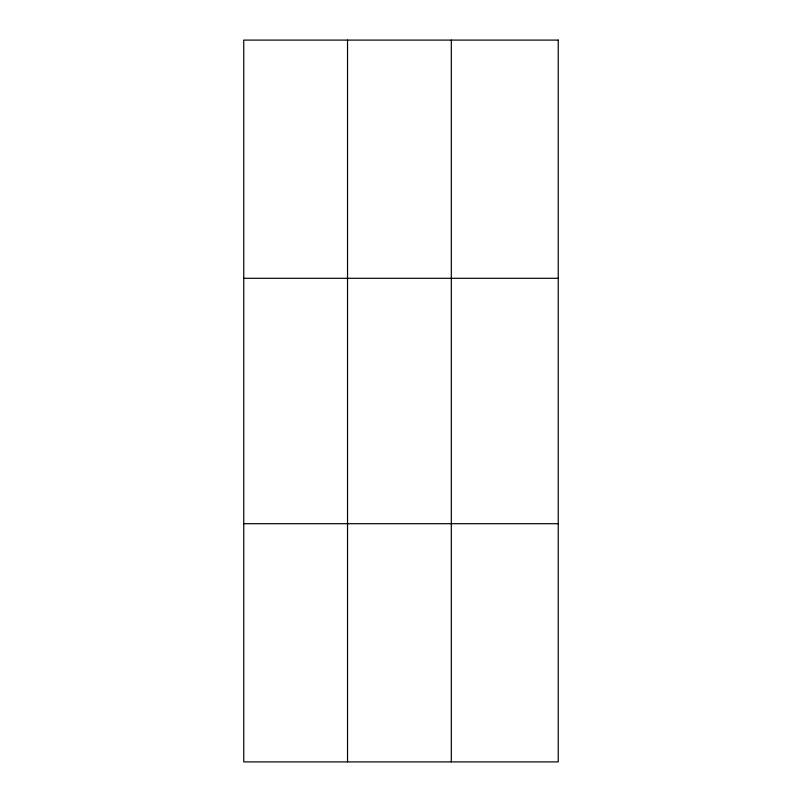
<?xml version="1.0" encoding="UTF-8"?>
<svg xmlns="http://www.w3.org/2000/svg" width="802" height="802" viewBox="0 0 802 802"><rect width="100%" height="100%" fill="white"/><g stroke="black" fill="none" stroke-linecap="round" stroke-linejoin="round"><path stroke-width="1.2" d="M347.537 40.1L347.537 761.9M451.315 40.1L451.315 761.9M243.758 278.294L558.242 278.294M243.758 523.706L558.242 523.706M558.242 40.1L558.242 761.9L243.758 761.9L243.758 40.1L558.242 40.1"/></g></svg>
